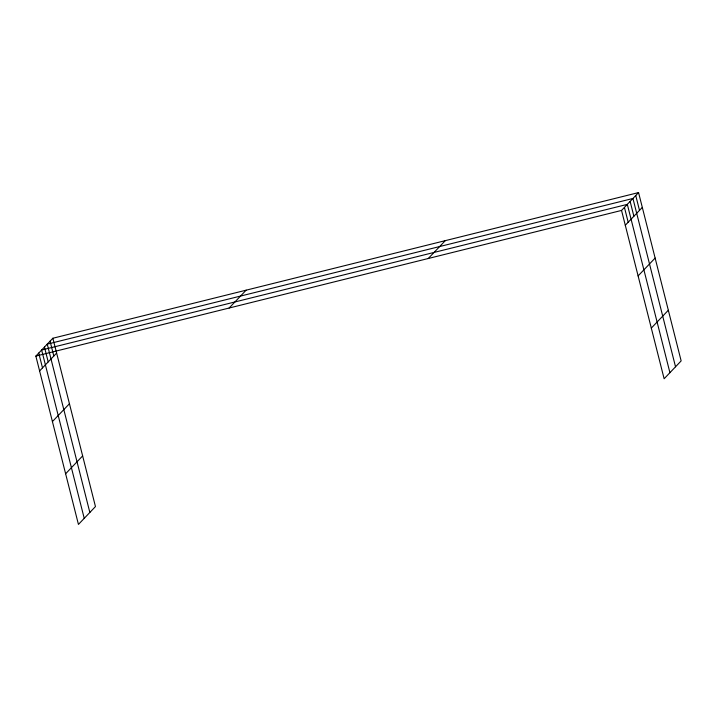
<?xml version="1.0" encoding="UTF-8"?>
<svg xmlns="http://www.w3.org/2000/svg" width="717" height="717" viewBox="0 0 717 717"><rect width="100%" height="100%" fill="white"/><g stroke="black" fill="none" stroke-linecap="round" stroke-linejoin="round"><path stroke-width="1.08" d="M52.87 338.245L95.46 506.569L78.44 524.423L35.85 356.098L52.87 338.245L638.56 192.577L681.15 360.902L664.13 378.755L621.54 210.431L638.56 192.577M39.605 370.931L56.625 353.078M52.422 421.578L69.441 403.734M65.623 473.767L82.643 455.913M229.126 308.032L246.146 290.179M428.264 258.505L445.284 240.652M625.287 225.263L642.315 207.41M638.103 275.911L655.132 258.066M651.314 328.099L668.334 310.246M35.85 356.098L621.54 210.431M635.746 195.526L639.501 210.359M675.531 366.79L632.941 198.475L47.25 344.142L89.849 512.458M630.135 201.414L633.882 216.247M669.92 372.679L627.321 204.363L41.64 350.03L84.23 518.346M624.435 207.392L628.182 222.225M50.065 341.193L53.811 356.026M44.445 347.082L48.2 361.915M38.745 353.069L42.5 367.893"/></g></svg>
